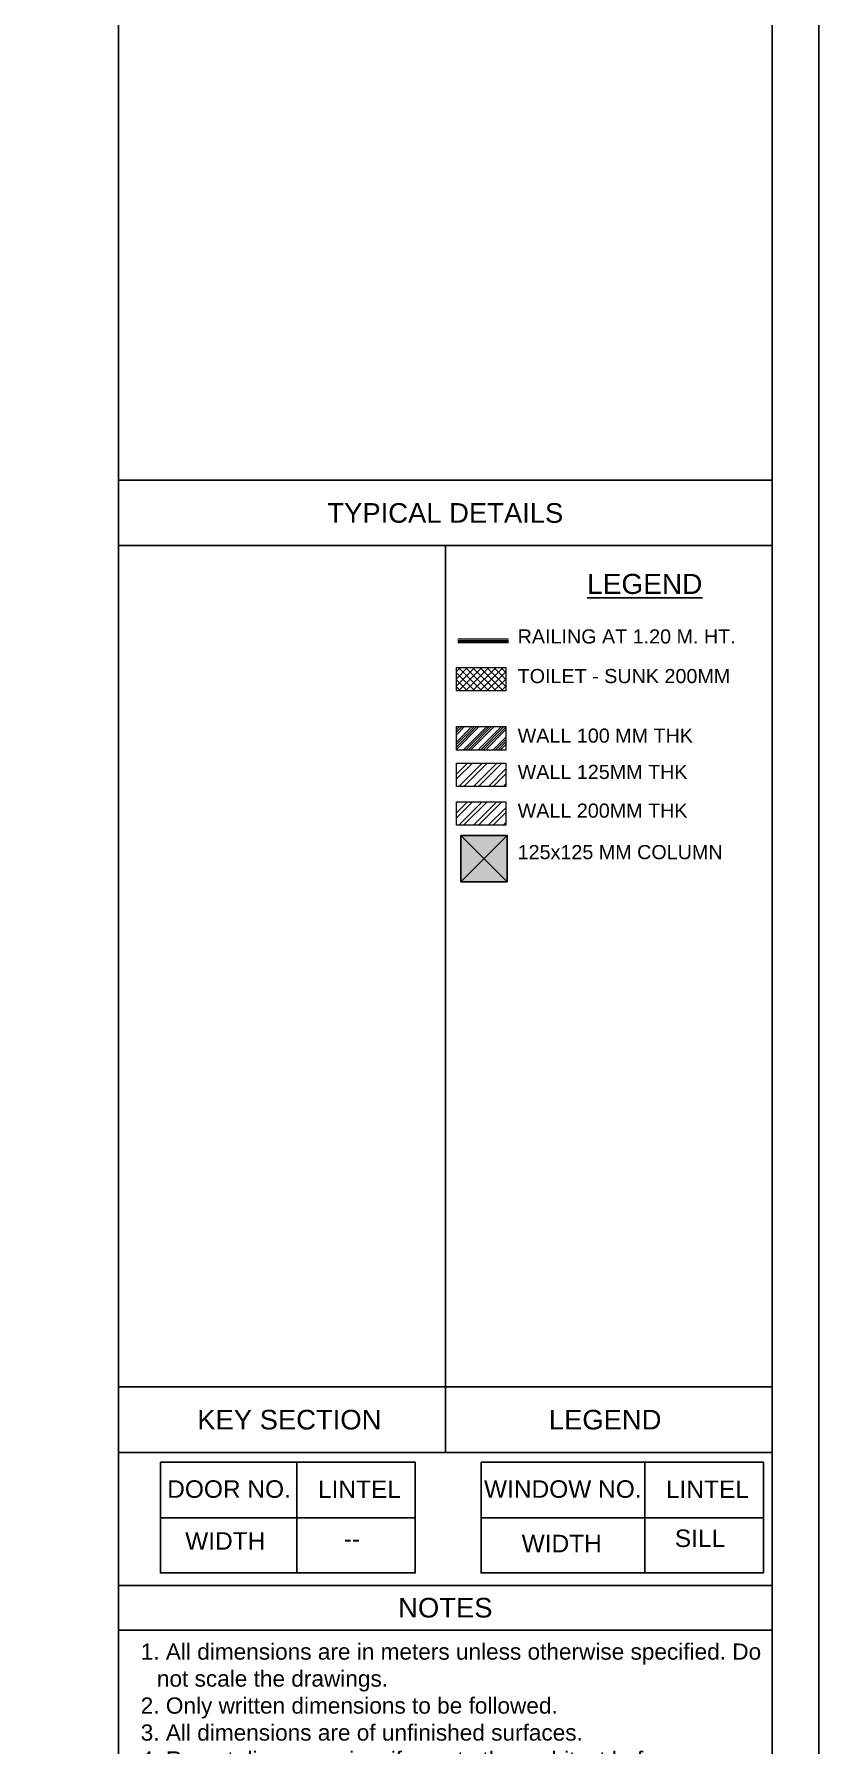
# Model space of a CAD drawing. Header units: metres. Extents: x 494 to 1845, y -666 to 1061.
# Drawn here: x 1549.5 to 1557.11, y 198.72 to 215.29 of the extents above; entities that cross this region are included whole.
import ezdxf
from ezdxf.enums import TextEntityAlignment as Align

# ---------------------------------------------------------------- set-up
doc = ezdxf.new("R2010")
doc.units = ezdxf.units.M
doc.header["$MEASUREMENT"] = 0
for name, color, linetype, lineweight in [('01 WALL', 7, 'Continuous', 25), ('_B', 253, 'Continuous', 5), ('A-Wall Hatch', 8, 'Continuous', 9), ('VDA-DW TAGS', 4, 'Continuous', 9), ('VDA-HATCH', 8, 'Continuous', 9), ('VDA-RAILING', 25, 'Continuous', 5)]:
    doc.layers.add(name, color=color, linetype=linetype, lineweight=lineweight)
doc.layers.add('SHEET', color=7, linetype='Continuous')
doc.styles.add('arial', font='arial.ttf', dxfattribs={"height": 0.3})
doc.styles.add('NAME PLATE', font='arial.ttf')

# ---------------------------------------------------------------- blocks, each defined once
blk = doc.blocks.new('DO TAG')
at = {"layer": 'VDA-DW TAGS', "lineweight": -3}
for p, q in [((9684.064, 3369.861), (9684.064, 3369.128)), ((9684.849, 3369.494), (9683.16, 3369.494))]:
    blk.add_line(p, q, dxfattribs=at)
blk.add_lwpolyline([(9683.16, 3369.861), (9684.849, 3369.861), (9684.849, 3369.128), (9683.16, 3369.128)], close=True, dxfattribs=at)
at = {"layer": 'VDA-DW TAGS', "char_height": 0.116, "width": 1.15187, "attachment_point": 8, "style": 'arial'}
for s, insert in [('DOOR NO.', (9683.615, 3369.624)), ('LINTEL', (9684.479, 3369.624)), ('WIDTH', (9683.59, 3369.282)), ('--', (9684.429, 3369.298))]:
    blk.add_mtext(s, dxfattribs=dict(at, insert=insert))
blk = doc.blocks.new('WIN TAG')
at = {"layer": 'VDA-DW TAGS', "lineweight": -3}
for p, q in [((9686.372, 3369.861), (9686.372, 3369.128)), ((9687.158, 3369.494), (9685.288, 3369.494))]:
    blk.add_line(p, q, dxfattribs=at)
blk.add_lwpolyline([(9685.288, 3369.861), (9687.158, 3369.861), (9687.158, 3369.128), (9685.288, 3369.128)], close=True, dxfattribs=at)
at = {"layer": 'VDA-DW TAGS', "char_height": 0.116, "width": 1.15187, "attachment_point": 8, "style": 'arial'}
for s, insert in [('WINDOW NO.', (9685.829, 3369.624)), ('LINTEL', (9686.787, 3369.624)), ('SILL', (9686.738, 3369.298)), ('WIDTH', (9685.822, 3369.265))]:
    blk.add_mtext(s, dxfattribs=dict(at, insert=insert))
blk = doc.blocks.new('sadfsdf')
h = blk.add_hatch(color=5)
h.dxf.hatch_style = 1
h.paths.add_polyline_path([(91.47, 24.512), (91.919, 24.512), (91.919, 24.063), (91.47, 24.063)])
at = {"layer": 'A-Wall Hatch', "linetype": 'Continuous', "lineweight": 5}
h = blk.add_hatch(dxfattribs=at)
h.set_pattern_fill('ANSI32', color=256, scale=0.270354)
h.set_pattern_definition([(45, (94.73515, 24.45965), (-0.0716885, 0.0716885), []), (45, (94.78294, 24.45965), (-0.0716885, 0.0716885), [])])
h.paths.add_polyline_path([(91.428, 25.212), (91.428, 24.985), (91.907, 24.985), (91.907, 25.212)])
h = blk.add_hatch(dxfattribs=at)
h.set_pattern_fill('ANSI32', color=256, scale=0.270354)
h.set_pattern_definition([(45, (94.73515, 24.08453), (-0.0716885, 0.0716885), []), (45, (94.78294, 24.08453), (-0.0716885, 0.0716885), [])])
h.paths.add_polyline_path([(91.428, 24.837), (91.428, 24.609), (91.907, 24.609), (91.907, 24.837)])
at = {"layer": 'VDA-HATCH'}
h = blk.add_hatch(dxfattribs=at)
h.set_pattern_fill('ANSI37', color=43, scale=0.38931, angle=90)
h.set_pattern_definition([(135, (-16003.123297, 2459.97035), (-0.03441048844, -0.03441048844), []), (225, (-16003.123297, 2459.97035), (0.03441048844, -0.03441048844), [])])
h.paths.add_polyline_path([(91.428, 26.138), (91.428, 25.911), (91.907, 25.911), (91.907, 26.138)])
at = {"layer": 'VDA-HATCH', "lineweight": 0}
h = blk.add_hatch(dxfattribs=at)
h.set_pattern_fill('ANSI34', color=256, scale=0.135177, angle=360)
h.set_pattern_definition([(45, (94.73515, 24.0523), (-0.0716885, 0.0716885), []), (45, (94.75904, 24.0523), (-0.0716885, 0.0716885), []), (45, (94.78294, 24.0523), (-0.0716885, 0.0716885), []), (45, (94.80684, 24.0523), (-0.0716885, 0.0716885), [])])
h.paths.add_polyline_path([(91.428, 25.565), (91.428, 25.337), (91.907, 25.337), (91.907, 25.565)])
for p, q in [((91.47, 24.063), (91.919, 24.512)), ((91.919, 24.063), (91.47, 24.512))]:
    blk.add_line(p, q)
at = {"color": 5}
blk.add_lwpolyline([(91.47, 24.512), (91.919, 24.512), (91.919, 24.063), (91.47, 24.063)], close=True, dxfattribs=at)
at = {"layer": '01 WALL', "linetype": 'Continuous', "lineweight": 5}
for points in [[(91.428, 25.565), (91.907, 25.565), (91.907, 25.337), (91.428, 25.337)], [(91.428, 25.212), (91.907, 25.212), (91.907, 24.985), (91.428, 24.985)], [(91.428, 24.837), (91.907, 24.837), (91.907, 24.609), (91.428, 24.609)]]:
    blk.add_lwpolyline(points, close=True, dxfattribs=at)
at = {"layer": '_B', "color": 7, "linetype": 'Continuous', "lineweight": 5}
blk.add_lwpolyline([(91.428, 26.138), (91.907, 26.138), (91.907, 25.911), (91.428, 25.911)], close=True, dxfattribs=at)
at = {"layer": 'SHEET'}
for p, q in [((88.152, 52.411), (88.152, 0.453)), ((88.152, 27.953), (94.488, 27.953)), ((88.152, 27.319), (94.488, 27.319)), ((91.32, 27.319), (91.32, 18.533)), ((88.152, 19.167), (94.488, 19.167)), ((88.152, 18.533), (94.488, 18.533)), ((88.152, 17.244), (94.488, 17.244)), ((88.152, 16.809), (94.488, 16.809))]:
    blk.add_line(p, q, dxfattribs=at)
for points in [[(94.941, 52.864), (94.941, 0), (0, 0), (0, 52.864)], [(94.488, 52.411), (94.488, 0.453), (0.453, 0.453), (0.453, 52.411)]]:
    blk.add_lwpolyline(points, close=True, dxfattribs=at)
at = {"layer": 'VDA-RAILING'}
for p, q in [((91.441, 26.415), (91.933, 26.415, -0.905)), ((91.441, 26.401), (91.933, 26.401, -0.905)), ((91.441, 26.395), (91.933, 26.395, -0.905)), ((91.441, 26.381), (91.933, 26.381, -0.905))]:
    blk.add_line(p, q, dxfattribs=at)
at = {"layer": 'VDA-DW TAGS', "xscale": 1.463261294742515, "yscale": 1.463261294742515, "zscale": 1.463261294742515}
for name, p in [('DO TAG', (-14080.436, -4912.55)), ('WIN TAG', (-14080.44, -4912.55))]:
    blk.add_blockref(name, p, dxfattribs=at)
at = {"layer": 'SHEET', "style": 'NAME PLATE'}
for s, height, p in [('TYPICAL DETAILS', 0.19009, (91.32, 27.636)), ('KEY SECTION                      LEGEND', 0.19009, (91.165, 18.85)), ('NOTES', 0.1901, (91.32, 17.028))]:
    blk.add_text(s, height=height, dxfattribs=at).set_placement(p, align=Align.MIDDLE_CENTER)
for s, height, p in [('%%ULEGEND', 0.1944, (92.695, 26.851)), ('RAILING AT 1.20 M. HT.', 0.13687, (92.021, 26.371)), ('TOILET - SUNK 200MM', 0.13687, (92.021, 25.987)), ('WALL 100 MM THK ', 0.13687, (92.021, 25.41)), ('WALL 125MM THK ', 0.13687, (92.021, 25.058)), ('WALL 200MM THK ', 0.13687, (92.021, 24.683)), ('125x125 MM COLUMN', 0.13687, (92.021, 24.281))]:
    blk.add_text(s, height=height, dxfattribs=at).set_placement(p)
at = {"layer": 'SHEET', "insert": (88.367, 16.681), "char_height": 0.156827, "width": 6.09882, "attachment_point": 1, "style": 'NAME PLATE'}
blk.add_mtext('\\pi-0.156827,l0.156827;1. All dimensions are in meters unless otherwise specified. Do not scale the drawings. \\P\\pi0,l0;2. Only written dimensions to be followed.\\P\\pi0,l0;3. All dimensions are of unfinished surfaces. \\P\\pi-0.156827,l0.156827;4. Report discrepancies, if any, to the architect before commencement of work at site.\\P\\pi-0.156827,l0.156827;5.This drawing should be read in conjunction with all relevant  Consultant drawings.\\P\\pi-0.156827,l0.156827;6. All drawings are subjected to Municipal Sanctions.\\P\\pi-0.156827,l0.156827;7. Architect is liable for GFC drawings given on site for execution in hard copy, and not for any mistakes or mishaps that may happen on site while execution of work.\\P\\pi-0.156827,l0.156827;8. Centerline to be marked on site by total station by surveyor and cross-checked manually.\\P\\pi-0.156827,l0.156827;9. Refer setting out before starting a building centreline. Open Space area and sizes to be marked on site first. ', dxfattribs=at)

msp = doc.modelspace()

# ---------------------------------------------------------------- block references
msp.add_blockref('sadfsdf', (1462.167, 183.0184))

doc.saveas('drawing.dxf')
